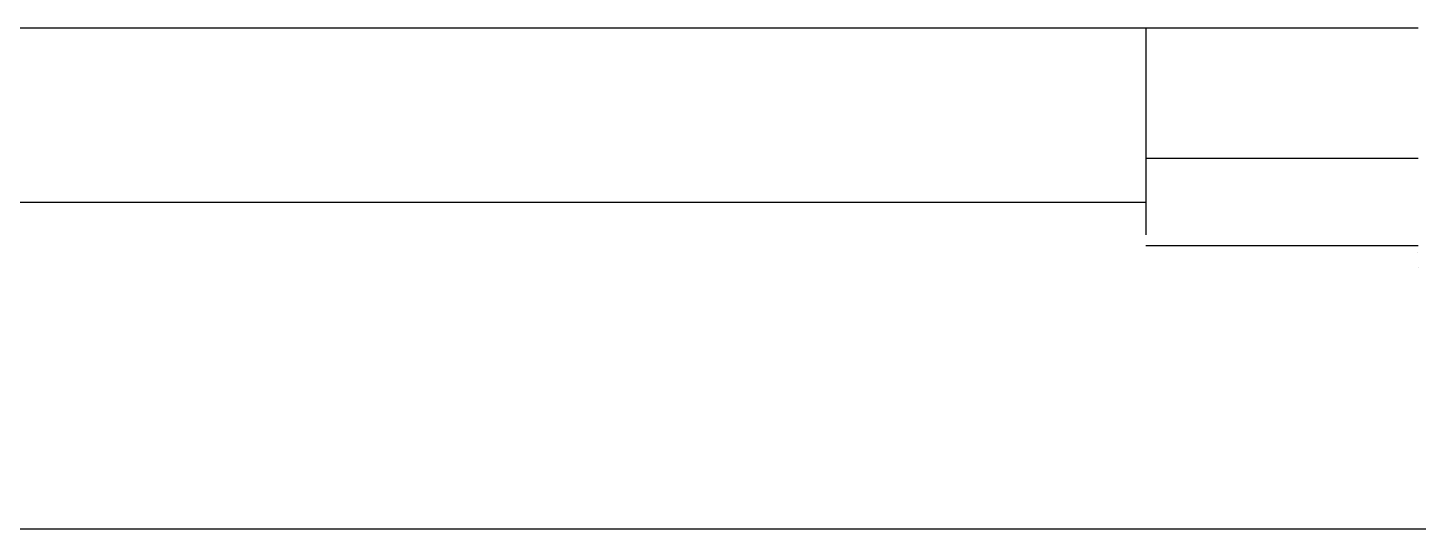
# Model space of a CAD drawing. Extents: x -1568 to -728, y -1287 to -990.
# Drawn here: x -1290.9 to -1284.52, y -1216.56 to -1214.26 of the extents above; entities that cross this region are included whole.
import ezdxf

# ---------------------------------------------------------------- set-up
doc = ezdxf.new("R2010")
doc.units = 0
doc.header["$LTSCALE"] = 5
doc.layers.get('0').update_dxf_attribs({"linetype": 'CONTINUOUS'})

msp = doc.modelspace()

# ---------------------------------------------------------------- linework, layer by layer
for p, q in [((-1303.2689, -1214.25505), (-1284.5189, -1214.25505)), ((-1285.7689, -1214.25505), (-1285.7689, -1214.45505)), ((-1285.7689, -1214.25505), (-1285.7689, -1214.85505)), ((-1285.7689, -1214.45505), (-1285.7689, -1214.65505)), ((-1285.7689, -1214.65505), (-1285.7689, -1215.20505)), ((-1284.5189, -1214.85505), (-1285.7689, -1214.85505)), ((-1343.2689, -1215.05505), (-1285.7689, -1215.05505)), ((-1284.5189, -1215.25505), (-1285.7689, -1215.25505)), ((-1284.52279, -1215.28481), (-1284.52279, -1215.28481)), ((-1282.47709, -1216.55505), (-1304.92966, -1216.55505))]:
    msp.add_line(p, q)
at = {"linetype": 'Continuous'}
msp.add_line((-1284.5189, -1215.35505), (-1284.5189, -1215.35505), dxfattribs=at)

doc.saveas('drawing.dxf')
